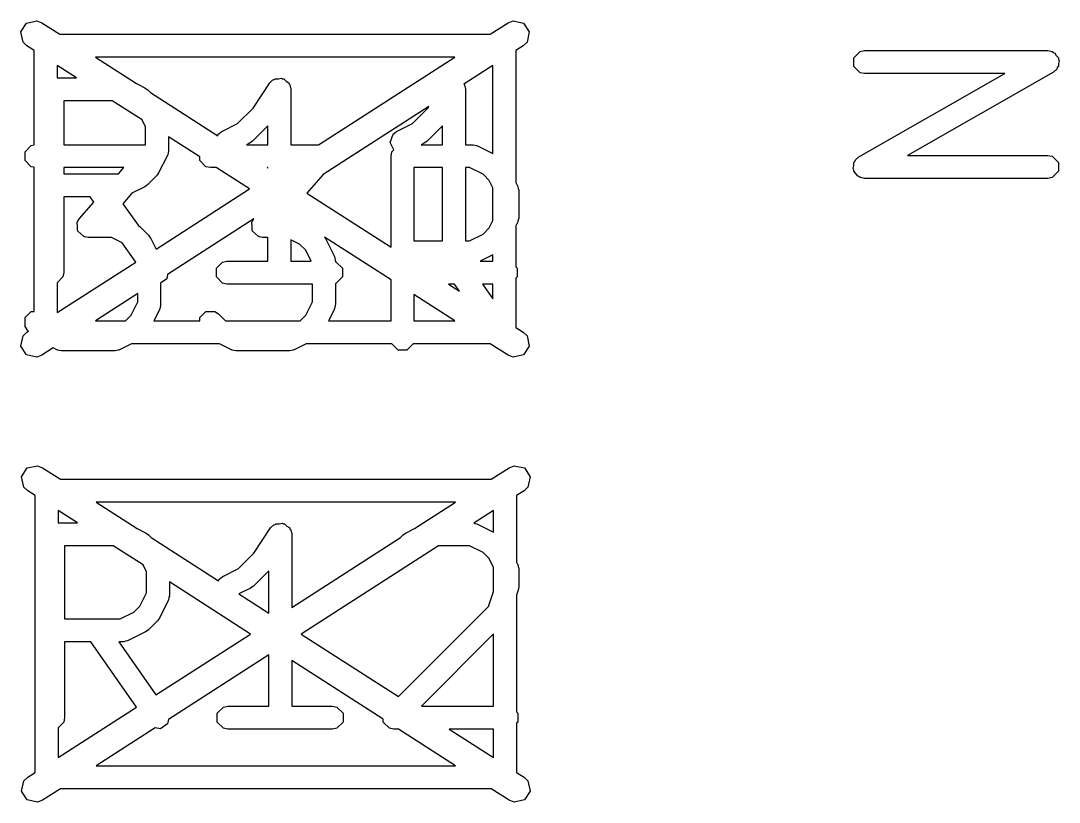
# Model space of a CAD drawing. Header units: inches. Extents: x -1.73 to 1.98, y -0.03 to 4.65.
# Drawn here: x 0.0181 to 0.1965, y 3.5223 to 3.6565 of the extents above; entities that cross this region are included whole.
import ezdxf

# ---------------------------------------------------------------- set-up
doc = ezdxf.new("R2010")
doc.units = ezdxf.units.IN
doc.header["$MEASUREMENT"] = 0
doc.layers.add('BLACK', color=250, linetype='CONTINUOUS')

msp = doc.modelspace()

# ---------------------------------------------------------------- linework, layer by layer
at = {"layer": 'BLACK', "linetype": 'CONTINUOUS'}
for p, q in [((0.01814, 3.65462), (0.01911, 3.65614)), ((0.01911, 3.65614), (0.02088, 3.65652)), ((0.02088, 3.65652), (0.02174, 3.65619)), ((0.02174, 3.65619), (0.02483, 3.6542)), ((0.09877, 3.6542), (0.10186, 3.65619)), ((0.10186, 3.65619), (0.10272, 3.65652)), ((0.10272, 3.65652), (0.10448, 3.65614)), ((0.10448, 3.65614), (0.10546, 3.65462)), ((0.01852, 3.65285), (0.01814, 3.65462)), ((0.02483, 3.6542), (0.09877, 3.6542)), ((0.10546, 3.65462), (0.10508, 3.65285)), ((0.01918, 3.65221), (0.01852, 3.65285)), ((0.10508, 3.65285), (0.10442, 3.65221)), ((0.02046, 3.65139), (0.01918, 3.65221)), ((0.02046, 3.63519), (0.02046, 3.65139)), ((0.10442, 3.65221), (0.10314, 3.65139)), ((0.10314, 3.65139), (0.10314, 3.62877)), ((0.1612, 3.65017), (0.16227, 3.65124)), ((0.16227, 3.65124), (0.16302, 3.65139)), ((0.16302, 3.65139), (0.19452, 3.65139)), ((0.19452, 3.65139), (0.19527, 3.65124)), ((0.19527, 3.65124), (0.19546, 3.65105)), ((0.19546, 3.65105), (0.19572, 3.65098)), ((0.19572, 3.65098), (0.19597, 3.65053)), ((0.19597, 3.65053), (0.19634, 3.65017)), ((0.02772, 3.64672), (0.0244, 3.64886)), ((0.0244, 3.64886), (0.0244, 3.64672)), ((0.03095, 3.65026), (0.038, 3.64573)), ((0.09265, 3.65026), (0.03095, 3.65026)), ((0.06928, 3.63524), (0.09265, 3.65026)), ((0.0992, 3.64886), (0.09422, 3.64566)), ((0.0992, 3.63372), (0.0992, 3.64886)), ((0.1612, 3.64867), (0.1612, 3.65017)), ((0.19634, 3.65017), (0.19634, 3.6499)), ((0.19634, 3.6499), (0.19647, 3.64967)), ((0.19647, 3.64967), (0.19634, 3.64918)), ((0.19634, 3.64918), (0.19634, 3.64867)), ((0.16227, 3.6476), (0.1612, 3.64867)), ((0.16204, 3.63313), (0.1871, 3.64745)), ((0.16302, 3.64745), (0.16227, 3.6476)), ((0.1871, 3.64745), (0.16302, 3.64745)), ((0.19549, 3.64771), (0.17043, 3.63339)), ((0.19607, 3.64821), (0.19549, 3.64771)), ((0.19614, 3.64847), (0.19607, 3.64821)), ((0.19634, 3.64867), (0.19614, 3.64847)), ((0.0244, 3.64672), (0.02772, 3.64672)), ((0.038, 3.64573), (0.03943, 3.64502)), ((0.05802, 3.64151), (0.06091, 3.64585)), ((0.06091, 3.64585), (0.06145, 3.64639)), ((0.06145, 3.64639), (0.06165, 3.64643)), ((0.06165, 3.64643), (0.0618, 3.64657)), ((0.0618, 3.64657), (0.06237, 3.64657)), ((0.06237, 3.64657), (0.06293, 3.64669)), ((0.06293, 3.64669), (0.0631, 3.64657)), ((0.0631, 3.64657), (0.0633, 3.64657)), ((0.0633, 3.64657), (0.06371, 3.64617)), ((0.06371, 3.64617), (0.06418, 3.64585)), ((0.06418, 3.64585), (0.06422, 3.64565)), ((0.06422, 3.64565), (0.06437, 3.64551)), ((0.06437, 3.64551), (0.06452, 3.64476)), ((0.09422, 3.64566), (0.09422, 3.64565)), ((0.09422, 3.64565), (0.09436, 3.64551)), ((0.09436, 3.64551), (0.09451, 3.64476)), ((0.03943, 3.64502), (0.03968, 3.64482)), ((0.03968, 3.64482), (0.03994, 3.64465)), ((0.03994, 3.64465), (0.0404, 3.64419)), ((0.0404, 3.64419), (0.05197, 3.63676)), ((0.06452, 3.64476), (0.06452, 3.63524)), ((0.09451, 3.64476), (0.09451, 3.63524)), ((0.03385, 3.64279), (0.02552, 3.64279)), ((0.02552, 3.64279), (0.02552, 3.63524)), ((0.03899, 3.63948), (0.03385, 3.64279)), ((0.0882, 3.64179), (0.07005, 3.63012)), ((0.08802, 3.64151), (0.0882, 3.64179)), ((0.05538, 3.63887), (0.05802, 3.64151)), ((0.08538, 3.63887), (0.08802, 3.64151)), ((0.03958, 3.63829), (0.03899, 3.63948)), ((0.03958, 3.63524), (0.03958, 3.63829)), ((0.05267, 3.63752), (0.05538, 3.63887)), ((0.06058, 3.6385), (0.05794, 3.63586)), ((0.06058, 3.63524), (0.06058, 3.6385)), ((0.08267, 3.63752), (0.08538, 3.63887)), ((0.09058, 3.6385), (0.08794, 3.63586)), ((0.09058, 3.63524), (0.09058, 3.6385)), ((0.04887, 3.63313), (0.04352, 3.63657)), ((0.04352, 3.63657), (0.04352, 3.63426)), ((0.05197, 3.63676), (0.05206, 3.63705)), ((0.05206, 3.63705), (0.05267, 3.63752)), ((0.08158, 3.63562), (0.08206, 3.63705)), ((0.08206, 3.63705), (0.08267, 3.63752)), ((0.01888, 3.63403), (0.01994, 3.63509)), ((0.01994, 3.63509), (0.02046, 3.63519)), ((0.02552, 3.63524), (0.03958, 3.63524)), ((0.05743, 3.6355), (0.05692, 3.63524)), ((0.05692, 3.63524), (0.06058, 3.63524)), ((0.05768, 3.63569), (0.05743, 3.6355)), ((0.05794, 3.63586), (0.05768, 3.63569)), ((0.06452, 3.63524), (0.06928, 3.63524)), ((0.08221, 3.63436), (0.08158, 3.63562)), ((0.08743, 3.6355), (0.08692, 3.63524)), ((0.08692, 3.63524), (0.09058, 3.63524)), ((0.08768, 3.63569), (0.08743, 3.6355)), ((0.08794, 3.63586), (0.08768, 3.63569)), ((0.09451, 3.63524), (0.09569, 3.63524)), ((0.09569, 3.63524), (0.09578, 3.63522)), ((0.09578, 3.63522), (0.09583, 3.63524)), ((0.09583, 3.63524), (0.09613, 3.63515)), ((0.09613, 3.63515), (0.09644, 3.63509)), ((0.09644, 3.63509), (0.09647, 3.63506)), ((0.09647, 3.63506), (0.09657, 3.63503)), ((0.09657, 3.63503), (0.0992, 3.63372)), ((0.01888, 3.63252), (0.01888, 3.63403)), ((0.04331, 3.63338), (0.04181, 3.63038)), ((0.04334, 3.63347), (0.04331, 3.63338)), ((0.04337, 3.6335), (0.04334, 3.63347)), ((0.04343, 3.63381), (0.04337, 3.6335)), ((0.04352, 3.63412), (0.04343, 3.63381)), ((0.04352, 3.63426), (0.0435, 3.63416)), ((0.0435, 3.63416), (0.04352, 3.63412)), ((0.04887, 3.63252), (0.04887, 3.63313)), ((0.08172, 3.63327), (0.08187, 3.63403)), ((0.08172, 3.61763), (0.08172, 3.63327)), ((0.08187, 3.63403), (0.08221, 3.63436)), ((0.16146, 3.63263), (0.16204, 3.63313)), ((0.17043, 3.63339), (0.19452, 3.63339)), ((0.19452, 3.63339), (0.19527, 3.63324)), ((0.19527, 3.63324), (0.19634, 3.63217)), ((0.01994, 3.63145), (0.01888, 3.63252)), ((0.02046, 3.63135), (0.01994, 3.63145)), ((0.02046, 3.60659), (0.02046, 3.63135)), ((0.03586, 3.6313), (0.02552, 3.6313)), ((0.02552, 3.6313), (0.02552, 3.63023)), ((0.03491, 3.63023), (0.03586, 3.6313)), ((0.04994, 3.63145), (0.04887, 3.63252)), ((0.05069, 3.6313), (0.04994, 3.63145)), ((0.05171, 3.6313), (0.05069, 3.6313)), ((0.05743, 3.62763), (0.05171, 3.6313)), ((0.06058, 3.6313), (0.06045, 3.6313)), ((0.06045, 3.6313), (0.06058, 3.63122)), ((0.06058, 3.63122), (0.06058, 3.6313)), ((0.09058, 3.6313), (0.08566, 3.6313)), ((0.08566, 3.6313), (0.08566, 3.61874)), ((0.09058, 3.61874), (0.09058, 3.6313)), ((0.09522, 3.6313), (0.09451, 3.6313)), ((0.09451, 3.6313), (0.09451, 3.61874)), ((0.09752, 3.63015), (0.09522, 3.6313)), ((0.16107, 3.63117), (0.1612, 3.63166)), ((0.1612, 3.63094), (0.16107, 3.63117)), ((0.1612, 3.63217), (0.16139, 3.63237)), ((0.1612, 3.63166), (0.1612, 3.63217)), ((0.1612, 3.63067), (0.1612, 3.63094)), ((0.16139, 3.63237), (0.16146, 3.63263)), ((0.19634, 3.63217), (0.19634, 3.63067)), ((0.02552, 3.63023), (0.03491, 3.63023)), ((0.04144, 3.62987), (0.03994, 3.62837)), ((0.04162, 3.63013), (0.04144, 3.62987)), ((0.04181, 3.63038), (0.04162, 3.63013)), ((0.07005, 3.63012), (0.06725, 3.62693)), ((0.09857, 3.62911), (0.09752, 3.63015)), ((0.0992, 3.62784), (0.09857, 3.62911)), ((0.16156, 3.63031), (0.1612, 3.63067)), ((0.16182, 3.62986), (0.16156, 3.63031)), ((0.16208, 3.62979), (0.16182, 3.62986)), ((0.16227, 3.6296), (0.16208, 3.62979)), ((0.16302, 3.62945), (0.16227, 3.6296)), ((0.19452, 3.62945), (0.16302, 3.62945)), ((0.19527, 3.6296), (0.19452, 3.62945)), ((0.19634, 3.63067), (0.19527, 3.6296)), ((0.03943, 3.628), (0.03723, 3.6269)), ((0.03968, 3.62819), (0.03943, 3.628)), ((0.03994, 3.62837), (0.03968, 3.62819)), ((0.04138, 3.61731), (0.05743, 3.62763)), ((0.0992, 3.6222), (0.0992, 3.62784)), ((0.10314, 3.62877), (0.10345, 3.62815)), ((0.10345, 3.62815), (0.10347, 3.62806)), ((0.10347, 3.62806), (0.10351, 3.62803)), ((0.10351, 3.62803), (0.10357, 3.62772)), ((0.10357, 3.62772), (0.10365, 3.62741)), ((0.10365, 3.62741), (0.10364, 3.62737)), ((0.10364, 3.62737), (0.10366, 3.62727)), ((0.03003, 3.62629), (0.02552, 3.62629)), ((0.02552, 3.62629), (0.02552, 3.61326)), ((0.03067, 3.62537), (0.03003, 3.62629)), ((0.03723, 3.6269), (0.03566, 3.6251)), ((0.06725, 3.62693), (0.08172, 3.61763)), ((0.10366, 3.62727), (0.10366, 3.62277)), ((0.02821, 3.62257), (0.03067, 3.62537)), ((0.03566, 3.6251), (0.03827, 3.62139)), ((0.02783, 3.6219), (0.02788, 3.62198)), ((0.02788, 3.62203), (0.02794, 3.62208)), ((0.02788, 3.62198), (0.02788, 3.62203)), ((0.02794, 3.62208), (0.02821, 3.62257)), ((0.05816, 3.62248), (0.04334, 3.61295)), ((0.05783, 3.6219), (0.05787, 3.62198)), ((0.05787, 3.62203), (0.05793, 3.62208)), ((0.05787, 3.62198), (0.05787, 3.62203)), ((0.05793, 3.62208), (0.05816, 3.62248)), ((0.09857, 3.62094), (0.0992, 3.6222)), ((0.10347, 3.62199), (0.10345, 3.62189)), ((0.10351, 3.62202), (0.10347, 3.62199)), ((0.10357, 3.62233), (0.10351, 3.62202)), ((0.10365, 3.62263), (0.10357, 3.62233)), ((0.10366, 3.62277), (0.10364, 3.62268)), ((0.10364, 3.62268), (0.10365, 3.62263)), ((0.02788, 3.62121), (0.02783, 3.6219)), ((0.02788, 3.62052), (0.02788, 3.62121)), ((0.02793, 3.62047), (0.02788, 3.62052)), ((0.02793, 3.6204), (0.02793, 3.62047)), ((0.02845, 3.61994), (0.02793, 3.6204)), ((0.03827, 3.62139), (0.03832, 3.62134)), ((0.03832, 3.62134), (0.03859, 3.62117)), ((0.03859, 3.62117), (0.04009, 3.61967)), ((0.05787, 3.62121), (0.05783, 3.6219)), ((0.05787, 3.62052), (0.05787, 3.62121)), ((0.05792, 3.62047), (0.05787, 3.62052)), ((0.05793, 3.6204), (0.05792, 3.62047)), ((0.05845, 3.61994), (0.05793, 3.6204)), ((0.09752, 3.61989), (0.09857, 3.62094)), ((0.10345, 3.62189), (0.10314, 3.62127)), ((0.10314, 3.62127), (0.10314, 3.61424)), ((0.02894, 3.61945), (0.02845, 3.61994)), ((0.02903, 3.61944), (0.02894, 3.61945)), ((0.02907, 3.61941), (0.02903, 3.61944)), ((0.02915, 3.61941), (0.02907, 3.61941)), ((0.0297, 3.6193), (0.02915, 3.61941)), ((0.03373, 3.6193), (0.0297, 3.6193)), ((0.03556, 3.61839), (0.03373, 3.6193)), ((0.03789, 3.61506), (0.03556, 3.61839)), ((0.04009, 3.61967), (0.04026, 3.6194)), ((0.04026, 3.6194), (0.04046, 3.61915)), ((0.04046, 3.61915), (0.04138, 3.61731)), ((0.05894, 3.61945), (0.05845, 3.61994)), ((0.05903, 3.61944), (0.05894, 3.61945)), ((0.05906, 3.61941), (0.05903, 3.61944)), ((0.05914, 3.61941), (0.05906, 3.61941)), ((0.05969, 3.6193), (0.05914, 3.61941)), ((0.06058, 3.6193), (0.05969, 3.6193)), ((0.06058, 3.61523), (0.06058, 3.6193)), ((0.06603, 3.61816), (0.06452, 3.61891)), ((0.06452, 3.61891), (0.06452, 3.61523)), ((0.08172, 3.61201), (0.0703, 3.61936)), ((0.0703, 3.61936), (0.07045, 3.61915)), ((0.07045, 3.61915), (0.07195, 3.61615)), ((0.08566, 3.61874), (0.09058, 3.61874)), ((0.09451, 3.61874), (0.09522, 3.61874)), ((0.09522, 3.61874), (0.09752, 3.61989)), ((0.06707, 3.61711), (0.06603, 3.61816)), ((0.06801, 3.61523), (0.06707, 3.61711)), ((0.0244, 3.60639), (0.03789, 3.61506)), ((0.05173, 3.61401), (0.0528, 3.61508)), ((0.0528, 3.61508), (0.05355, 3.61523)), ((0.05355, 3.61523), (0.06058, 3.61523)), ((0.06452, 3.61523), (0.06801, 3.61523)), ((0.07195, 3.61615), (0.07198, 3.61606)), ((0.07198, 3.61606), (0.07201, 3.61603)), ((0.07201, 3.61603), (0.07207, 3.61572)), ((0.07207, 3.61572), (0.07215, 3.61541)), ((0.07215, 3.61541), (0.07214, 3.61537)), ((0.07214, 3.61537), (0.07216, 3.61527)), ((0.07216, 3.61527), (0.07216, 3.61511)), ((0.07216, 3.61511), (0.0723, 3.61508)), ((0.0723, 3.61508), (0.07337, 3.61401)), ((0.0992, 3.61633), (0.097, 3.61523)), ((0.097, 3.61523), (0.0992, 3.61523)), ((0.0992, 3.61523), (0.0992, 3.61633)), ((0.02552, 3.61326), (0.02537, 3.61251)), ((0.05173, 3.61251), (0.05173, 3.61401)), ((0.07337, 3.61401), (0.07337, 3.61251)), ((0.10314, 3.61424), (0.10336, 3.61401)), ((0.10336, 3.61401), (0.10336, 3.61251)), ((0.02537, 3.61251), (0.0244, 3.61153)), ((0.0244, 3.61153), (0.0244, 3.60639)), ((0.04321, 3.6122), (0.04216, 3.61147)), ((0.04216, 3.61147), (0.04216, 3.60778)), ((0.04334, 3.61295), (0.04321, 3.6122)), ((0.0528, 3.61144), (0.05173, 3.61251)), ((0.05355, 3.61129), (0.0528, 3.61144)), ((0.06822, 3.61129), (0.05355, 3.61129)), ((0.06822, 3.60824), (0.06822, 3.61129)), ((0.0723, 3.61144), (0.07216, 3.61141)), ((0.07216, 3.61141), (0.07216, 3.60778)), ((0.07337, 3.61251), (0.0723, 3.61144)), ((0.08172, 3.60499), (0.08172, 3.61201)), ((0.09158, 3.61129), (0.09348, 3.61007)), ((0.09262, 3.61129), (0.09158, 3.61129)), ((0.09348, 3.61007), (0.09262, 3.61129)), ((0.09743, 3.61129), (0.0992, 3.60876)), ((0.0992, 3.61129), (0.09743, 3.61129)), ((0.0992, 3.60876), (0.0992, 3.61129)), ((0.10336, 3.61251), (0.10314, 3.61228)), ((0.10314, 3.61228), (0.10314, 3.60386)), ((0.03823, 3.60966), (0.03095, 3.60499)), ((0.03823, 3.60824), (0.03823, 3.60966)), ((0.09265, 3.60499), (0.08566, 3.60948)), ((0.08566, 3.60948), (0.08566, 3.60499)), ((0.03708, 3.60594), (0.03823, 3.60824)), ((0.04216, 3.60778), (0.04214, 3.60768)), ((0.06707, 3.60594), (0.06822, 3.60824)), ((0.07216, 3.60778), (0.07214, 3.60768)), ((0.01888, 3.60553), (0.01994, 3.60659)), ((0.01994, 3.60659), (0.02046, 3.60659)), ((0.03612, 3.60499), (0.03708, 3.60594)), ((0.04196, 3.60689), (0.041, 3.60499)), ((0.04198, 3.60699), (0.04196, 3.60689)), ((0.04201, 3.60702), (0.04198, 3.60699)), ((0.04207, 3.60733), (0.04201, 3.60702)), ((0.04216, 3.60764), (0.04207, 3.60733)), ((0.04214, 3.60768), (0.04216, 3.60764)), ((0.04887, 3.60553), (0.04994, 3.60659)), ((0.04994, 3.60659), (0.05145, 3.60659)), ((0.05145, 3.60659), (0.05209, 3.60617)), ((0.05209, 3.60617), (0.05327, 3.60499)), ((0.06612, 3.60499), (0.06707, 3.60594)), ((0.07195, 3.60689), (0.071, 3.60499)), ((0.07198, 3.60699), (0.07195, 3.60689)), ((0.07201, 3.60702), (0.07198, 3.60699)), ((0.07207, 3.60733), (0.07201, 3.60702)), ((0.07215, 3.60764), (0.07207, 3.60733)), ((0.07214, 3.60768), (0.07215, 3.60764)), ((0.01888, 3.60402), (0.01888, 3.60553)), ((0.03095, 3.60499), (0.03612, 3.60499)), ((0.041, 3.60499), (0.04887, 3.60499)), ((0.04887, 3.60499), (0.04887, 3.60553)), ((0.05327, 3.60499), (0.06612, 3.60499)), ((0.071, 3.60499), (0.08172, 3.60499)), ((0.08566, 3.60499), (0.09265, 3.60499)), ((0.01814, 3.60063), (0.01852, 3.6024)), ((0.01852, 3.6024), (0.01918, 3.60304)), ((0.01931, 3.60338), (0.01888, 3.60402)), ((0.01918, 3.60304), (0.01947, 3.60322)), ((0.01947, 3.60322), (0.01931, 3.60338)), ((0.10314, 3.60386), (0.10442, 3.60304)), ((0.10442, 3.60304), (0.10508, 3.6024)), ((0.10508, 3.6024), (0.10546, 3.60063)), ((0.01911, 3.59911), (0.01814, 3.60063)), ((0.03715, 3.60105), (0.03508, 3.60002)), ((0.05224, 3.60105), (0.03715, 3.60105)), ((0.05431, 3.60002), (0.05224, 3.60105)), ((0.06714, 3.60105), (0.06507, 3.60002)), ((0.08187, 3.60105), (0.06714, 3.60105)), ((0.08187, 3.60102), (0.08187, 3.60105)), ((0.08294, 3.59996), (0.08187, 3.60102)), ((0.08551, 3.60102), (0.08444, 3.59996)), ((0.09877, 3.60105), (0.08551, 3.60105)), ((0.08551, 3.60105), (0.08551, 3.60102)), ((0.10186, 3.59906), (0.09877, 3.60105)), ((0.10546, 3.60063), (0.10448, 3.59911)), ((0.02088, 3.59873), (0.01911, 3.59911)), ((0.02174, 3.59906), (0.02088, 3.59873)), ((0.0237, 3.60032), (0.02174, 3.59906)), ((0.02432, 3.60002), (0.0237, 3.60032)), ((0.02441, 3.59999), (0.02432, 3.60002)), ((0.02444, 3.59996), (0.02441, 3.59999)), ((0.02475, 3.5999), (0.02444, 3.59996)), ((0.02506, 3.59981), (0.02475, 3.5999)), ((0.0251, 3.59983), (0.02506, 3.59981)), ((0.0252, 3.59981), (0.0251, 3.59983)), ((0.0342, 3.59981), (0.0252, 3.59981)), ((0.03429, 3.59983), (0.0342, 3.59981)), ((0.03433, 3.59981), (0.03429, 3.59983)), ((0.03464, 3.5999), (0.03433, 3.59981)), ((0.03495, 3.59996), (0.03464, 3.5999)), ((0.03498, 3.59999), (0.03495, 3.59996)), ((0.03508, 3.60002), (0.03498, 3.59999)), ((0.05441, 3.59999), (0.05431, 3.60002)), ((0.05444, 3.59996), (0.05441, 3.59999)), ((0.05475, 3.5999), (0.05444, 3.59996)), ((0.05505, 3.59981), (0.05475, 3.5999)), ((0.0551, 3.59983), (0.05505, 3.59981)), ((0.05519, 3.59981), (0.0551, 3.59983)), ((0.06419, 3.59981), (0.05519, 3.59981)), ((0.06429, 3.59983), (0.06419, 3.59981)), ((0.06433, 3.59981), (0.06429, 3.59983)), ((0.06464, 3.5999), (0.06433, 3.59981)), ((0.06495, 3.59996), (0.06464, 3.5999)), ((0.06498, 3.59999), (0.06495, 3.59996)), ((0.06507, 3.60002), (0.06498, 3.59999)), ((0.08444, 3.59996), (0.08294, 3.59996)), ((0.10272, 3.59873), (0.10186, 3.59906)), ((0.10448, 3.59911), (0.10272, 3.59873)), ((0.01828, 3.57818), (0.01926, 3.5797)), ((0.01926, 3.5797), (0.02102, 3.58008)), ((0.02102, 3.58008), (0.02188, 3.57974)), ((0.02188, 3.57974), (0.02497, 3.57776)), ((0.09891, 3.57776), (0.102, 3.57974)), ((0.102, 3.57974), (0.10286, 3.58008)), ((0.10286, 3.58008), (0.10463, 3.5797)), ((0.10463, 3.5797), (0.10561, 3.57818)), ((0.01866, 3.57641), (0.01828, 3.57818)), ((0.02497, 3.57776), (0.09891, 3.57776)), ((0.10561, 3.57818), (0.10522, 3.57641)), ((0.01933, 3.57577), (0.01866, 3.57641)), ((0.0206, 3.57495), (0.01933, 3.57577)), ((0.10456, 3.57577), (0.10328, 3.57495)), ((0.10522, 3.57641), (0.10456, 3.57577)), ((0.0206, 3.52741), (0.0206, 3.57495)), ((0.0311, 3.57382), (0.03815, 3.56929)), ((0.09279, 3.57382), (0.0311, 3.57382)), ((0.08574, 3.56929), (0.09279, 3.57382)), ((0.10328, 3.57495), (0.10328, 3.56353)), ((0.02786, 3.57028), (0.02454, 3.57242)), ((0.02454, 3.57242), (0.02454, 3.57028)), ((0.09934, 3.57242), (0.09596, 3.57024)), ((0.09934, 3.56868), (0.09934, 3.57242)), ((0.02454, 3.57028), (0.02786, 3.57028)), ((0.06251, 3.57013), (0.06307, 3.57024)), ((0.06307, 3.57024), (0.06324, 3.57013)), ((0.09596, 3.57024), (0.09613, 3.57019)), ((0.03815, 3.56929), (0.03958, 3.56857)), ((0.03958, 3.56857), (0.03982, 3.56838)), ((0.05816, 3.56507), (0.06105, 3.5694)), ((0.06105, 3.5694), (0.0616, 3.56995)), ((0.0616, 3.56995), (0.0618, 3.56999)), ((0.0618, 3.56999), (0.06194, 3.57013)), ((0.06194, 3.57013), (0.06251, 3.57013)), ((0.06324, 3.57013), (0.06345, 3.57013)), ((0.06345, 3.57013), (0.06385, 3.56972)), ((0.06385, 3.56972), (0.06433, 3.56941)), ((0.06433, 3.56941), (0.06437, 3.56921)), ((0.06437, 3.56921), (0.06451, 3.56906)), ((0.06451, 3.56906), (0.06466, 3.56831)), ((0.08406, 3.56838), (0.08431, 3.56857)), ((0.08431, 3.56857), (0.08574, 3.56929)), ((0.09613, 3.57019), (0.09644, 3.57013)), ((0.09644, 3.57013), (0.09647, 3.5701)), ((0.09647, 3.5701), (0.09657, 3.57007)), ((0.09657, 3.57007), (0.09934, 3.56868)), ((0.03982, 3.56838), (0.04009, 3.5682)), ((0.04009, 3.5682), (0.04055, 3.56774)), ((0.04055, 3.56774), (0.05211, 3.56031)), ((0.06466, 3.56831), (0.06466, 3.55574)), ((0.06466, 3.55574), (0.08334, 3.56774)), ((0.08334, 3.56774), (0.0838, 3.5682)), ((0.0838, 3.5682), (0.08406, 3.56838)), ((0.03399, 3.56634), (0.02567, 3.56634)), ((0.02567, 3.56634), (0.02567, 3.55378)), ((0.03913, 3.56304), (0.03399, 3.56634)), ((0.05553, 3.56243), (0.05816, 3.56507)), ((0.0899, 3.56634), (0.06631, 3.55118)), ((0.09522, 3.56634), (0.0899, 3.56634)), ((0.09752, 3.56519), (0.09522, 3.56634)), ((0.09857, 3.56415), (0.09752, 3.56519)), ((0.09934, 3.5626), (0.09857, 3.56415)), ((0.10328, 3.56353), (0.10345, 3.56319)), ((0.10345, 3.56319), (0.10347, 3.5631)), ((0.03973, 3.56185), (0.03913, 3.56304)), ((0.03973, 3.55828), (0.03973, 3.56185)), ((0.05281, 3.56107), (0.05553, 3.56243)), ((0.06072, 3.56206), (0.05808, 3.55942)), ((0.06072, 3.55477), (0.06072, 3.56206)), ((0.09934, 3.55851), (0.09934, 3.5626)), ((0.10347, 3.5631), (0.10351, 3.56307)), ((0.10351, 3.56307), (0.10357, 3.56276)), ((0.10357, 3.56276), (0.10365, 3.56245)), ((0.10365, 3.56245), (0.10364, 3.56241)), ((0.10364, 3.56241), (0.10366, 3.56231)), ((0.10366, 3.56231), (0.10366, 3.55931)), ((0.05757, 3.55118), (0.04366, 3.56012)), ((0.04366, 3.56012), (0.04366, 3.55781)), ((0.05211, 3.56031), (0.05221, 3.5606)), ((0.05221, 3.5606), (0.05281, 3.56107)), ((0.03858, 3.55598), (0.03973, 3.55828)), ((0.04366, 3.55781), (0.04364, 3.55772)), ((0.05757, 3.55905), (0.0556, 3.55807)), ((0.0556, 3.55807), (0.06072, 3.55477)), ((0.05782, 3.55924), (0.05757, 3.55905)), ((0.05808, 3.55942), (0.05782, 3.55924)), ((0.09847, 3.55588), (0.09934, 3.55851)), ((0.10355, 3.55869), (0.10328, 3.55787)), ((0.10328, 3.55787), (0.10328, 3.53779)), ((0.10359, 3.559), (0.10355, 3.55869)), ((0.10366, 3.55931), (0.10359, 3.559)), ((0.03753, 3.55493), (0.03858, 3.55598)), ((0.04346, 3.55693), (0.04196, 3.55393)), ((0.04348, 3.55703), (0.04346, 3.55693)), ((0.04351, 3.55706), (0.04348, 3.55703)), ((0.04357, 3.55737), (0.04351, 3.55706)), ((0.04366, 3.55767), (0.04357, 3.55737)), ((0.04364, 3.55772), (0.04366, 3.55767)), ((0.03523, 3.55378), (0.03753, 3.55493)), ((0.08303, 3.54044), (0.09847, 3.55588)), ((0.02567, 3.55378), (0.03523, 3.55378)), ((0.04159, 3.55342), (0.04009, 3.55192)), ((0.04176, 3.55368), (0.04159, 3.55342)), ((0.04196, 3.55393), (0.04176, 3.55368)), ((0.03958, 3.55155), (0.03658, 3.55005)), ((0.03982, 3.55175), (0.03958, 3.55155)), ((0.04009, 3.55192), (0.03982, 3.55175)), ((0.04134, 3.54075), (0.05757, 3.55118)), ((0.06631, 3.55118), (0.08303, 3.54044)), ((0.09934, 3.55119), (0.08694, 3.53878)), ((0.09934, 3.53878), (0.09934, 3.55119)), ((0.03017, 3.54984), (0.02567, 3.54984)), ((0.02567, 3.54984), (0.02567, 3.53682)), ((0.03803, 3.53862), (0.03017, 3.54984)), ((0.0357, 3.54984), (0.03498, 3.54984)), ((0.03498, 3.54984), (0.04134, 3.54075)), ((0.03579, 3.54986), (0.0357, 3.54984)), ((0.03583, 3.54985), (0.03579, 3.54986)), ((0.03614, 3.54993), (0.03583, 3.54985)), ((0.03645, 3.54999), (0.03614, 3.54993)), ((0.03648, 3.55003), (0.03645, 3.54999)), ((0.03658, 3.55005), (0.03648, 3.55003)), ((0.06072, 3.54759), (0.04349, 3.53651)), ((0.06072, 3.53878), (0.06072, 3.54759)), ((0.08037, 3.53653), (0.06466, 3.54663)), ((0.06466, 3.54663), (0.06466, 3.53878)), ((0.02454, 3.52995), (0.03803, 3.53862)), ((0.05187, 3.53757), (0.05294, 3.53863)), ((0.05294, 3.53863), (0.05369, 3.53878)), ((0.05369, 3.53878), (0.06072, 3.53878)), ((0.06466, 3.53878), (0.07169, 3.53878)), ((0.07169, 3.53878), (0.07244, 3.53863)), ((0.07244, 3.53863), (0.07351, 3.53757)), ((0.08694, 3.53878), (0.09934, 3.53878)), ((0.02567, 3.53682), (0.02552, 3.53606)), ((0.04349, 3.53651), (0.04335, 3.53576)), ((0.05187, 3.53606), (0.05187, 3.53757)), ((0.07351, 3.53757), (0.07351, 3.53606)), ((0.08037, 3.53606), (0.08037, 3.53653)), ((0.10328, 3.53779), (0.10351, 3.53757)), ((0.10351, 3.53757), (0.10351, 3.53606)), ((0.02552, 3.53606), (0.02454, 3.53509)), ((0.02454, 3.53509), (0.02454, 3.52995)), ((0.04122, 3.53505), (0.0311, 3.52854)), ((0.04212, 3.53489), (0.04122, 3.53505)), ((0.04335, 3.53576), (0.04212, 3.53489)), ((0.05294, 3.535), (0.05187, 3.53606)), ((0.05369, 3.53485), (0.05294, 3.535)), ((0.07169, 3.53485), (0.05369, 3.53485)), ((0.07244, 3.535), (0.07169, 3.53485)), ((0.07351, 3.53606), (0.07244, 3.535)), ((0.08144, 3.535), (0.08037, 3.53606)), ((0.08219, 3.53485), (0.08144, 3.535)), ((0.08298, 3.53485), (0.08219, 3.53485)), ((0.09279, 3.52854), (0.08298, 3.53485)), ((0.09172, 3.53485), (0.09934, 3.52995)), ((0.09934, 3.53485), (0.09172, 3.53485)), ((0.09934, 3.52995), (0.09934, 3.53485)), ((0.10351, 3.53606), (0.10328, 3.53584)), ((0.10328, 3.53584), (0.10328, 3.52741)), ((0.0311, 3.52854), (0.09279, 3.52854)), ((0.01828, 3.52419), (0.01866, 3.52595)), ((0.01866, 3.52595), (0.01933, 3.52659)), ((0.01933, 3.52659), (0.0206, 3.52741)), ((0.10328, 3.52741), (0.10456, 3.52659)), ((0.10456, 3.52659), (0.10522, 3.52595)), ((0.10522, 3.52595), (0.10561, 3.52419)), ((0.01926, 3.52267), (0.01828, 3.52419)), ((0.02497, 3.52461), (0.02188, 3.52262)), ((0.09891, 3.52461), (0.02497, 3.52461)), ((0.102, 3.52262), (0.09891, 3.52461)), ((0.10561, 3.52419), (0.10463, 3.52267)), ((0.02102, 3.52228), (0.01926, 3.52267)), ((0.02188, 3.52262), (0.02102, 3.52228)), ((0.10286, 3.52228), (0.102, 3.52262)), ((0.10463, 3.52267), (0.10286, 3.52228))]:
    msp.add_line(p, q, dxfattribs=at)

doc.saveas('drawing.dxf')
